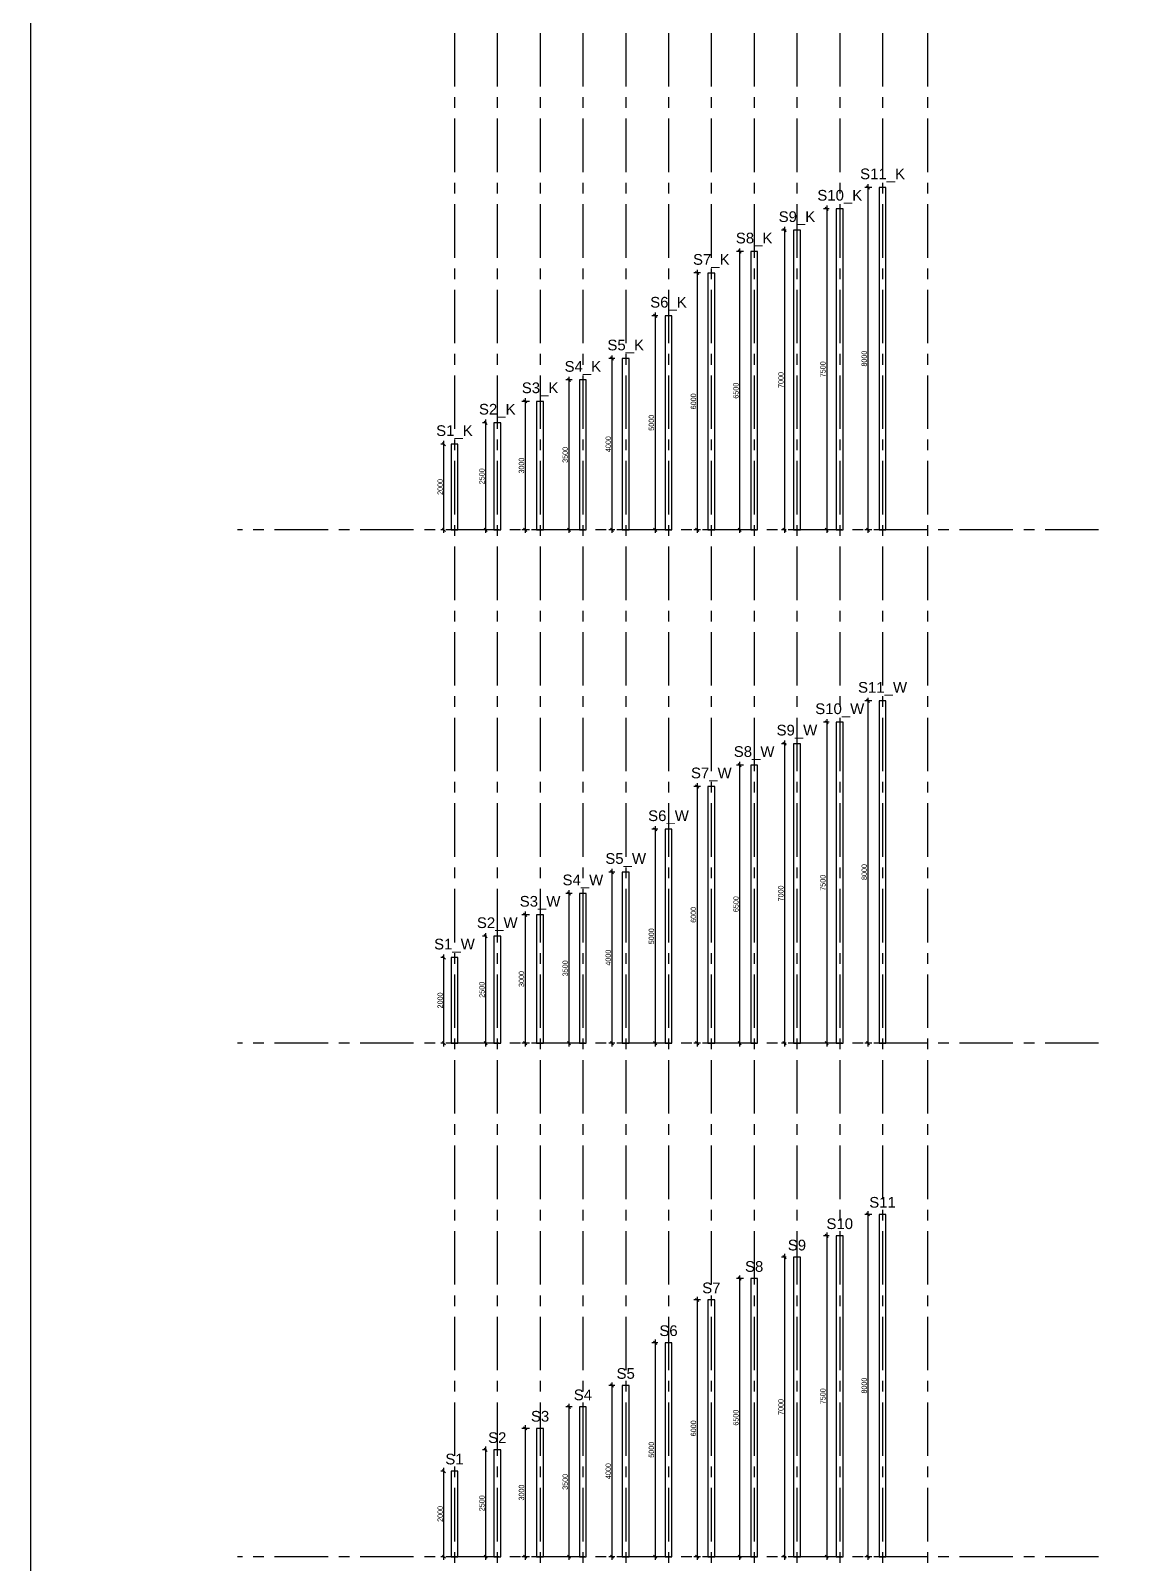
# Model space of a CAD drawing. Header units: millimetres. Extents: x 7 to 378, y -139 to -42.
# Drawn here: x 7.02 to 32.85, y -99.27 to -63.45 of the extents above; entities that cross this region are included whole.
import ezdxf

# ---------------------------------------------------------------- set-up
doc = ezdxf.new("R2010")
doc.units = ezdxf.units.MM
doc.linetypes.add('CENTER', pattern=[2, 1.25, -0.25, 0.25, -0.25])
doc.layers.add('m_slupy', color=7, linetype='Continuous')
doc.layers.add('m_wymiary', color=1, linetype='Continuous')
doc.styles.add('CDMSTYLE', font='CDMSIMPL', dxfattribs={"width": 0.8, "bigfont": 'CDMBIGPL'})
doc.styles.get("Standard").update_dxf_attribs({"font": 'arial.ttf'})
doc.dimstyles.new('CDM-ME50MM', dxfattribs={"dimscale": 0.05, "dimtxt": 2.5, "dimasz": 1.5, "dimexe": 1.5, "dimexo": 5, "dimgap": 0.5, "dimtad": 1, "dimdec": 0, "dimlfac": 1000, "dimrnd": 1, "dimzin": 9, "dimtxsty": 'CDMSTYLE', "dimblk": 'OBLIQUE', "dimcen": 2.5, "dimdle": 1.5, "dimclrd": 9, "dimclre": 9, "dimadec": 1, "dimazin": 2, "dimtfac": 1, "dimtdec": 1, "dimtix": 1, "dimtmove": 2, "dimatfit": 3, "dimldrblk": 'DOT', "dimfxl": 1, "dimtvp": 1, "dimtolj": 1, "dimtzin": 0, "dimlwd": 25, "dimlwe": 25, "dimarcsym": 0})

# ---------------------------------------------------------------- blocks, each defined once
blk = doc.blocks.new('S1')
at = {"layer": 'm_slupy'}
blk.add_lwpolyline([(-0.08, 0), (0.08, 0), (0.08, 2), (-0.08, 2)], close=True, dxfattribs=at)
at = {"layer": 'm_slupy', "insert": (0, 2.281), "char_height": 0.25, "width": 0.43691, "attachment_point": 5}
blk.add_mtext('S1', dxfattribs=at)
blk = doc.blocks.new('_OBLIQUE')
at = {"color": 0, "linetype": 'ByBlock'}
blk.add_line((-0.5, -0.5), (0.5, 0.5), dxfattribs=at)
blk = doc.blocks.new('*D232')
at = {"layer": 'Defpoints', "color": 0, "lineweight": 25}
for p in [(16.676, -97.117), (16.927, -97.117), (16.927, -99.117)]:
    blk.add_point(p, dxfattribs=at)
at = {"layer": 'm_wymiary', "color": 9, "linetype": 'Continuous', "lineweight": 25}
for p, q in [((16.676, -99.192), (16.676, -97.042)), ((16.677, -97.117), (16.601, -97.117)), ((16.677, -99.117), (16.601, -99.117))]:
    blk.add_line(p, q, dxfattribs=at)
at = {"layer": 'm_wymiary', "color": 9, "lineweight": 25, "xscale": 0.07500000000000001, "yscale": 0.07500000000000001, "zscale": 0.07500000000000001}
for p, rotation in [((16.676, -97.117), 90), ((16.676, -99.117), 270)]:
    blk.add_blockref('_OBLIQUE', p, dxfattribs=dict(at, rotation=rotation))
at = {"layer": 'm_wymiary', "color": 0, "lineweight": 25, "insert": (16.589, -98.117), "char_height": 0.125, "attachment_point": 5, "rotation": 90, "style": 'CDMSTYLE'}
blk.add_mtext('\\A1;2000', dxfattribs=at)
blk = doc.blocks.new('_DOT')
at = {"color": 0, "linetype": 'ByBlock'}
blk.add_line((-0.5, 0), (-1, 0), dxfattribs=at)
at = {"color": 0, "linetype": 'ByBlock', "const_width": 0.5}
blk.add_lwpolyline([(-0.25, 0, 1), (0.25, 0, 1)], format="xyb", close=True, dxfattribs=at)
blk = doc.blocks.new('S2')
at = {"layer": 'm_slupy'}
blk.add_lwpolyline([(-0.08, 0), (0.08, 0), (0.08, 2.5), (-0.08, 2.5)], close=True, dxfattribs=at)
at = {"layer": 'm_slupy', "insert": (0, 2.781), "char_height": 0.25, "width": 0.43691, "attachment_point": 5}
blk.add_mtext('S2', dxfattribs=at)
blk = doc.blocks.new('*D233')
at = {"layer": 'Defpoints', "color": 0, "lineweight": 25}
for p in [(17.921, -96.617), (17.65, -99.117), (17.921, -99.117)]:
    blk.add_point(p, dxfattribs=at)
at = {"layer": 'm_wymiary', "color": 9, "linetype": 'Continuous', "lineweight": 25}
for p, q in [((17.671, -96.617), (17.575, -96.617)), ((17.65, -96.542), (17.65, -99.192)), ((17.671, -99.117), (17.575, -99.117))]:
    blk.add_line(p, q, dxfattribs=at)
at = {"layer": 'm_wymiary', "color": 9, "lineweight": 25, "xscale": 0.07500000000000001, "yscale": 0.07500000000000001, "zscale": 0.07500000000000001}
for p, rotation in [((17.65, -96.617), 90), ((17.65, -99.117), 270)]:
    blk.add_blockref('_OBLIQUE', p, dxfattribs=dict(at, rotation=rotation))
at = {"layer": 'm_wymiary', "color": 0, "lineweight": 25, "insert": (17.563, -97.867), "char_height": 0.125, "attachment_point": 5, "rotation": 90, "style": 'CDMSTYLE'}
blk.add_mtext('\\A1;2500', dxfattribs=at)
blk = doc.blocks.new('S3')
at = {"layer": 'm_slupy'}
blk.add_lwpolyline([(-0.08, 0), (0.08, 0), (0.08, 3), (-0.08, 3)], close=True, dxfattribs=at)
at = {"layer": 'm_slupy', "insert": (0, 3.281), "char_height": 0.25, "width": 0.43691, "attachment_point": 5}
blk.add_mtext('S3', dxfattribs=at)
blk = doc.blocks.new('*D234')
at = {"layer": 'Defpoints', "color": 0, "lineweight": 25}
for p in [(18.921, -96.117), (18.574, -99.117), (18.921, -99.117)]:
    blk.add_point(p, dxfattribs=at)
at = {"layer": 'm_wymiary', "color": 9, "linetype": 'Continuous', "lineweight": 25}
for p, q in [((18.671, -96.117), (18.499, -96.117)), ((18.574, -96.042), (18.574, -99.192)), ((18.671, -99.117), (18.499, -99.117))]:
    blk.add_line(p, q, dxfattribs=at)
at = {"layer": 'm_wymiary', "color": 9, "lineweight": 25, "xscale": 0.07500000000000001, "yscale": 0.07500000000000001, "zscale": 0.07500000000000001}
for p, rotation in [((18.574, -96.117), 90), ((18.574, -99.117), 270)]:
    blk.add_blockref('_OBLIQUE', p, dxfattribs=dict(at, rotation=rotation))
at = {"layer": 'm_wymiary', "color": 0, "lineweight": 25, "insert": (18.487, -97.617), "char_height": 0.125, "attachment_point": 5, "rotation": 90, "style": 'CDMSTYLE'}
blk.add_mtext('\\A1;3000', dxfattribs=at)
blk = doc.blocks.new('S4')
at = {"layer": 'm_slupy'}
blk.add_lwpolyline([(-0.08, 0), (0.08, 0), (0.08, 3.5), (-0.08, 3.5)], close=True, dxfattribs=at)
at = {"layer": 'm_slupy', "insert": (0, 3.781), "char_height": 0.25, "width": 0.43691, "attachment_point": 5}
blk.add_mtext('S4', dxfattribs=at)
blk = doc.blocks.new('*D235')
at = {"layer": 'Defpoints', "color": 0, "lineweight": 25}
for p in [(19.921, -95.617), (19.597, -99.117), (19.921, -99.117)]:
    blk.add_point(p, dxfattribs=at)
at = {"layer": 'm_wymiary', "color": 9, "linetype": 'Continuous', "lineweight": 25}
for p, q in [((19.671, -95.617), (19.522, -95.617)), ((19.597, -95.542), (19.597, -99.192)), ((19.671, -99.117), (19.522, -99.117))]:
    blk.add_line(p, q, dxfattribs=at)
at = {"layer": 'm_wymiary', "color": 9, "lineweight": 25, "xscale": 0.07500000000000001, "yscale": 0.07500000000000001, "zscale": 0.07500000000000001}
for p, rotation in [((19.597, -95.617), 90), ((19.597, -99.117), 270)]:
    blk.add_blockref('_OBLIQUE', p, dxfattribs=dict(at, rotation=rotation))
at = {"layer": 'm_wymiary', "color": 0, "lineweight": 25, "insert": (19.509, -97.367), "char_height": 0.125, "attachment_point": 5, "rotation": 90, "style": 'CDMSTYLE'}
blk.add_mtext('\\A1;3500', dxfattribs=at)
blk = doc.blocks.new('S5')
at = {"layer": 'm_slupy'}
blk.add_lwpolyline([(-0.08, 0), (0.08, 0), (0.08, 4), (-0.08, 4)], close=True, dxfattribs=at)
at = {"layer": 'm_slupy', "insert": (0, 4.281), "char_height": 0.25, "width": 0.43691, "attachment_point": 5}
blk.add_mtext('S5', dxfattribs=at)
blk = doc.blocks.new('*D236')
at = {"layer": 'Defpoints', "color": 0, "lineweight": 25}
for p in [(20.921, -95.117), (20.601, -99.117), (20.921, -99.117)]:
    blk.add_point(p, dxfattribs=at)
at = {"layer": 'm_wymiary', "color": 9, "linetype": 'Continuous', "lineweight": 25}
for p, q in [((20.671, -95.117), (20.526, -95.117)), ((20.601, -95.042), (20.601, -99.192)), ((20.671, -99.117), (20.526, -99.117))]:
    blk.add_line(p, q, dxfattribs=at)
at = {"layer": 'm_wymiary', "color": 9, "lineweight": 25, "xscale": 0.07500000000000001, "yscale": 0.07500000000000001, "zscale": 0.07500000000000001}
for p, rotation in [((20.601, -95.117), 90), ((20.601, -99.117), 270)]:
    blk.add_blockref('_OBLIQUE', p, dxfattribs=dict(at, rotation=rotation))
at = {"layer": 'm_wymiary', "color": 0, "lineweight": 25, "insert": (20.514, -97.117), "char_height": 0.125, "attachment_point": 5, "rotation": 90, "style": 'CDMSTYLE'}
blk.add_mtext('\\A1;4000', dxfattribs=at)
blk = doc.blocks.new('*D237')
at = {"layer": 'Defpoints', "color": 0, "lineweight": 25}
for p in [(21.921, -94.117), (21.61, -99.117), (21.921, -99.117)]:
    blk.add_point(p, dxfattribs=at)
at = {"layer": 'm_wymiary', "color": 9, "linetype": 'Continuous', "lineweight": 25}
for p, q in [((21.671, -94.117), (21.535, -94.117)), ((21.61, -94.042), (21.61, -99.192)), ((21.671, -99.117), (21.535, -99.117))]:
    blk.add_line(p, q, dxfattribs=at)
at = {"layer": 'm_wymiary', "color": 9, "lineweight": 25, "xscale": 0.07500000000000001, "yscale": 0.07500000000000001, "zscale": 0.07500000000000001}
for p, rotation in [((21.61, -94.117), 90), ((21.61, -99.117), 270)]:
    blk.add_blockref('_OBLIQUE', p, dxfattribs=dict(at, rotation=rotation))
at = {"layer": 'm_wymiary', "color": 0, "lineweight": 25, "insert": (21.522, -96.617), "char_height": 0.125, "attachment_point": 5, "rotation": 90, "style": 'CDMSTYLE'}
blk.add_mtext('\\A1;5000', dxfattribs=at)
blk = doc.blocks.new('*D238')
at = {"layer": 'Defpoints', "color": 0, "lineweight": 25}
for p in [(22.921, -93.117), (22.591, -99.117), (22.921, -99.117)]:
    blk.add_point(p, dxfattribs=at)
at = {"layer": 'm_wymiary', "color": 9, "linetype": 'Continuous', "lineweight": 25}
for p, q in [((22.671, -93.117), (22.516, -93.117)), ((22.591, -93.042), (22.591, -99.192)), ((22.671, -99.117), (22.516, -99.117))]:
    blk.add_line(p, q, dxfattribs=at)
at = {"layer": 'm_wymiary', "color": 9, "lineweight": 25, "xscale": 0.07500000000000001, "yscale": 0.07500000000000001, "zscale": 0.07500000000000001}
for p, rotation in [((22.591, -93.117), 90), ((22.591, -99.117), 270)]:
    blk.add_blockref('_OBLIQUE', p, dxfattribs=dict(at, rotation=rotation))
at = {"layer": 'm_wymiary', "color": 0, "lineweight": 25, "insert": (22.504, -96.117), "char_height": 0.125, "attachment_point": 5, "rotation": 90, "style": 'CDMSTYLE'}
blk.add_mtext('\\A1;6000', dxfattribs=at)
blk = doc.blocks.new('*D239')
at = {"layer": 'Defpoints', "color": 0, "lineweight": 25}
for p in [(23.921, -92.617), (23.583, -99.117), (23.921, -99.117)]:
    blk.add_point(p, dxfattribs=at)
at = {"layer": 'm_wymiary', "color": 9, "linetype": 'Continuous', "lineweight": 25}
for p, q in [((23.671, -92.617), (23.508, -92.617)), ((23.583, -92.542), (23.583, -99.192)), ((23.671, -99.117), (23.508, -99.117))]:
    blk.add_line(p, q, dxfattribs=at)
at = {"layer": 'm_wymiary', "color": 9, "lineweight": 25, "xscale": 0.07500000000000001, "yscale": 0.07500000000000001, "zscale": 0.07500000000000001}
for p, rotation in [((23.583, -92.617), 90), ((23.583, -99.117), 270)]:
    blk.add_blockref('_OBLIQUE', p, dxfattribs=dict(at, rotation=rotation))
at = {"layer": 'm_wymiary', "color": 0, "lineweight": 25, "insert": (23.496, -95.867), "char_height": 0.125, "attachment_point": 5, "rotation": 90, "style": 'CDMSTYLE'}
blk.add_mtext('\\A1;6500', dxfattribs=at)
blk = doc.blocks.new('*D240')
at = {"layer": 'Defpoints', "color": 0, "lineweight": 25}
for p in [(24.921, -92.117), (24.633, -99.117), (24.921, -99.117)]:
    blk.add_point(p, dxfattribs=at)
at = {"layer": 'm_wymiary', "color": 9, "linetype": 'Continuous', "lineweight": 25}
for p, q in [((24.633, -92.042), (24.633, -99.192)), ((24.671, -92.117), (24.558, -92.117)), ((24.671, -99.117), (24.558, -99.117))]:
    blk.add_line(p, q, dxfattribs=at)
at = {"layer": 'm_wymiary', "color": 9, "lineweight": 25, "xscale": 0.07500000000000001, "yscale": 0.07500000000000001, "zscale": 0.07500000000000001}
for p, rotation in [((24.633, -92.117), 90), ((24.633, -99.117), 270)]:
    blk.add_blockref('_OBLIQUE', p, dxfattribs=dict(at, rotation=rotation))
at = {"layer": 'm_wymiary', "color": 0, "lineweight": 25, "insert": (24.546, -95.617), "char_height": 0.125, "attachment_point": 5, "rotation": 90, "style": 'CDMSTYLE'}
blk.add_mtext('\\A1;7000', dxfattribs=at)
blk = doc.blocks.new('*D241')
at = {"layer": 'Defpoints', "color": 0, "lineweight": 25}
for p in [(25.921, -91.617), (25.616, -99.117), (25.921, -99.117)]:
    blk.add_point(p, dxfattribs=at)
at = {"layer": 'm_wymiary', "color": 9, "linetype": 'Continuous', "lineweight": 25}
for p, q in [((25.671, -91.617), (25.541, -91.617)), ((25.616, -91.542), (25.616, -99.192)), ((25.671, -99.117), (25.541, -99.117))]:
    blk.add_line(p, q, dxfattribs=at)
at = {"layer": 'm_wymiary', "color": 9, "lineweight": 25, "xscale": 0.07500000000000001, "yscale": 0.07500000000000001, "zscale": 0.07500000000000001}
for p, rotation in [((25.616, -91.617), 90), ((25.616, -99.117), 270)]:
    blk.add_blockref('_OBLIQUE', p, dxfattribs=dict(at, rotation=rotation))
at = {"layer": 'm_wymiary', "color": 0, "lineweight": 25, "insert": (25.528, -95.367), "char_height": 0.125, "attachment_point": 5, "rotation": 90, "style": 'CDMSTYLE'}
blk.add_mtext('\\A1;7500', dxfattribs=at)
blk = doc.blocks.new('*D242')
at = {"layer": 'Defpoints', "color": 0, "lineweight": 25}
for p in [(26.921, -91.117), (26.581, -99.117), (26.921, -99.117)]:
    blk.add_point(p, dxfattribs=at)
at = {"layer": 'm_wymiary', "color": 9, "linetype": 'Continuous', "lineweight": 25}
for p, q in [((26.671, -91.117), (26.506, -91.117)), ((26.581, -91.042), (26.581, -99.192)), ((26.671, -99.117), (26.506, -99.117))]:
    blk.add_line(p, q, dxfattribs=at)
at = {"layer": 'm_wymiary', "color": 9, "lineweight": 25, "xscale": 0.07500000000000001, "yscale": 0.07500000000000001, "zscale": 0.07500000000000001}
for p, rotation in [((26.581, -91.117), 90), ((26.581, -99.117), 270)]:
    blk.add_blockref('_OBLIQUE', p, dxfattribs=dict(at, rotation=rotation))
at = {"layer": 'm_wymiary', "color": 0, "lineweight": 25, "insert": (26.494, -95.117), "char_height": 0.125, "attachment_point": 5, "rotation": 90, "style": 'CDMSTYLE'}
blk.add_mtext('\\A1;8000', dxfattribs=at)
blk = doc.blocks.new('S6')
at = {"layer": 'm_slupy'}
blk.add_lwpolyline([(-0.08, 0), (0.08, 0), (0.08, 5), (-0.08, 5)], close=True, dxfattribs=at)
at = {"layer": 'm_slupy', "insert": (0, 5.281), "char_height": 0.25, "width": 0.43691, "attachment_point": 5}
blk.add_mtext('S6', dxfattribs=at)
blk = doc.blocks.new('S7')
at = {"layer": 'm_slupy'}
blk.add_lwpolyline([(-0.08, 0), (0.08, 0), (0.08, 6), (-0.08, 6)], close=True, dxfattribs=at)
at = {"layer": 'm_slupy', "insert": (0, 6.281), "char_height": 0.25, "width": 0.43691, "attachment_point": 5}
blk.add_mtext('S7', dxfattribs=at)
blk = doc.blocks.new('S8')
at = {"layer": 'm_slupy'}
blk.add_lwpolyline([(-0.08, 0), (0.08, 0), (0.08, 6.5), (-0.08, 6.5)], close=True, dxfattribs=at)
at = {"layer": 'm_slupy', "insert": (0, 6.781), "char_height": 0.25, "width": 0.43691, "attachment_point": 5}
blk.add_mtext('S8', dxfattribs=at)
blk = doc.blocks.new('S9')
at = {"layer": 'm_slupy'}
blk.add_lwpolyline([(-0.08, 0), (0.08, 0), (0.08, 7), (-0.08, 7)], close=True, dxfattribs=at)
at = {"layer": 'm_slupy', "insert": (0, 7.281), "char_height": 0.25, "width": 0.43691, "attachment_point": 5}
blk.add_mtext('S9', dxfattribs=at)
blk = doc.blocks.new('S10')
at = {"layer": 'm_slupy'}
blk.add_lwpolyline([(-0.08, 0), (0.08, 0), (0.08, 7.5), (-0.08, 7.5)], close=True, dxfattribs=at)
at = {"layer": 'm_slupy', "insert": (0, 7.781), "char_height": 0.25, "width": 0.43691, "attachment_point": 5}
blk.add_mtext('S10', dxfattribs=at)
blk = doc.blocks.new('S11')
at = {"layer": 'm_slupy'}
blk.add_lwpolyline([(-0.08, 0), (0.08, 0), (0.08, 8), (-0.08, 8)], close=True, dxfattribs=at)
at = {"layer": 'm_slupy', "insert": (0, 8.281), "char_height": 0.25, "width": 0.43691, "attachment_point": 5}
blk.add_mtext('S11', dxfattribs=at)
blk = doc.blocks.new('S1_W')
at = {"layer": 'm_slupy'}
blk.add_lwpolyline([(-0.08, 0), (0.08, 0), (0.08, 2), (-0.08, 2)], close=True, dxfattribs=at)
at = {"layer": 'm_slupy', "insert": (0, 2.281), "char_height": 0.25, "width": 0.43691, "attachment_point": 5}
blk.add_mtext('S1_W', dxfattribs=at)
blk = doc.blocks.new('*D248')
at = {"layer": 'Defpoints', "color": 0, "lineweight": 25}
for p in [(16.676, -85.117), (16.927, -85.117), (16.927, -87.117)]:
    blk.add_point(p, dxfattribs=at)
at = {"layer": 'm_wymiary', "color": 9, "linetype": 'Continuous', "lineweight": 25}
for p, q in [((16.677, -85.117), (16.601, -85.117)), ((16.676, -87.192), (16.676, -85.042)), ((16.677, -87.117), (16.601, -87.117))]:
    blk.add_line(p, q, dxfattribs=at)
at = {"layer": 'm_wymiary', "color": 9, "lineweight": 25, "xscale": 0.07500000000000001, "yscale": 0.07500000000000001, "zscale": 0.07500000000000001}
for p, rotation in [((16.676, -85.117), 90), ((16.676, -87.117), 270)]:
    blk.add_blockref('_OBLIQUE', p, dxfattribs=dict(at, rotation=rotation))
at = {"layer": 'm_wymiary', "color": 0, "lineweight": 25, "insert": (16.589, -86.117), "char_height": 0.125, "attachment_point": 5, "rotation": 90, "style": 'CDMSTYLE'}
blk.add_mtext('\\A1;2000', dxfattribs=at)
blk = doc.blocks.new('S2_W')
at = {"layer": 'm_slupy'}
blk.add_lwpolyline([(-0.08, 0), (0.08, 0), (0.08, 2.5), (-0.08, 2.5)], close=True, dxfattribs=at)
at = {"layer": 'm_slupy', "insert": (0, 2.781), "char_height": 0.25, "width": 0.43691, "attachment_point": 5}
blk.add_mtext('S2_W', dxfattribs=at)
blk = doc.blocks.new('*D249')
at = {"layer": 'Defpoints', "color": 0, "lineweight": 25}
for p in [(17.921, -84.617), (17.65, -87.117), (17.921, -87.117)]:
    blk.add_point(p, dxfattribs=at)
at = {"layer": 'm_wymiary', "color": 9, "linetype": 'Continuous', "lineweight": 25}
for p, q in [((17.671, -84.617), (17.575, -84.617)), ((17.65, -84.542), (17.65, -87.192)), ((17.671, -87.117), (17.575, -87.117))]:
    blk.add_line(p, q, dxfattribs=at)
at = {"layer": 'm_wymiary', "color": 9, "lineweight": 25, "xscale": 0.07500000000000001, "yscale": 0.07500000000000001, "zscale": 0.07500000000000001}
for p, rotation in [((17.65, -84.617), 90), ((17.65, -87.117), 270)]:
    blk.add_blockref('_OBLIQUE', p, dxfattribs=dict(at, rotation=rotation))
at = {"layer": 'm_wymiary', "color": 0, "lineweight": 25, "insert": (17.563, -85.867), "char_height": 0.125, "attachment_point": 5, "rotation": 90, "style": 'CDMSTYLE'}
blk.add_mtext('\\A1;2500', dxfattribs=at)
blk = doc.blocks.new('S3_W')
at = {"layer": 'm_slupy'}
blk.add_lwpolyline([(-0.08, 0), (0.08, 0), (0.08, 3), (-0.08, 3)], close=True, dxfattribs=at)
at = {"layer": 'm_slupy', "insert": (0, 3.281), "char_height": 0.25, "width": 0.43691, "attachment_point": 5}
blk.add_mtext('S3_W', dxfattribs=at)
blk = doc.blocks.new('*D250')
at = {"layer": 'Defpoints', "color": 0, "lineweight": 25}
for p in [(18.921, -84.117), (18.574, -87.117), (18.921, -87.117)]:
    blk.add_point(p, dxfattribs=at)
at = {"layer": 'm_wymiary', "color": 9, "linetype": 'Continuous', "lineweight": 25}
for p, q in [((18.671, -84.117), (18.499, -84.117)), ((18.574, -84.042), (18.574, -87.192)), ((18.671, -87.117), (18.499, -87.117))]:
    blk.add_line(p, q, dxfattribs=at)
at = {"layer": 'm_wymiary', "color": 9, "lineweight": 25, "xscale": 0.07500000000000001, "yscale": 0.07500000000000001, "zscale": 0.07500000000000001}
for p, rotation in [((18.574, -84.117), 90), ((18.574, -87.117), 270)]:
    blk.add_blockref('_OBLIQUE', p, dxfattribs=dict(at, rotation=rotation))
at = {"layer": 'm_wymiary', "color": 0, "lineweight": 25, "insert": (18.487, -85.617), "char_height": 0.125, "attachment_point": 5, "rotation": 90, "style": 'CDMSTYLE'}
blk.add_mtext('\\A1;3000', dxfattribs=at)
blk = doc.blocks.new('S4_W')
at = {"layer": 'm_slupy'}
blk.add_lwpolyline([(-0.08, 0), (0.08, 0), (0.08, 3.5), (-0.08, 3.5)], close=True, dxfattribs=at)
at = {"layer": 'm_slupy', "insert": (0, 3.781), "char_height": 0.25, "width": 0.43691, "attachment_point": 5}
blk.add_mtext('S4_W', dxfattribs=at)
blk = doc.blocks.new('*D251')
at = {"layer": 'Defpoints', "color": 0, "lineweight": 25}
for p in [(19.921, -83.617), (19.597, -87.117), (19.921, -87.117)]:
    blk.add_point(p, dxfattribs=at)
at = {"layer": 'm_wymiary', "color": 9, "linetype": 'Continuous', "lineweight": 25}
for p, q in [((19.671, -83.617), (19.522, -83.617)), ((19.597, -83.542), (19.597, -87.192)), ((19.671, -87.117), (19.522, -87.117))]:
    blk.add_line(p, q, dxfattribs=at)
at = {"layer": 'm_wymiary', "color": 9, "lineweight": 25, "xscale": 0.07500000000000001, "yscale": 0.07500000000000001, "zscale": 0.07500000000000001}
for p, rotation in [((19.597, -83.617), 90), ((19.597, -87.117), 270)]:
    blk.add_blockref('_OBLIQUE', p, dxfattribs=dict(at, rotation=rotation))
at = {"layer": 'm_wymiary', "color": 0, "lineweight": 25, "insert": (19.509, -85.367), "char_height": 0.125, "attachment_point": 5, "rotation": 90, "style": 'CDMSTYLE'}
blk.add_mtext('\\A1;3500', dxfattribs=at)
blk = doc.blocks.new('S5_W')
at = {"layer": 'm_slupy'}
blk.add_lwpolyline([(-0.08, 0), (0.08, 0), (0.08, 4), (-0.08, 4)], close=True, dxfattribs=at)
at = {"layer": 'm_slupy', "insert": (0, 4.281), "char_height": 0.25, "width": 0.43691, "attachment_point": 5}
blk.add_mtext('S5_W', dxfattribs=at)
blk = doc.blocks.new('*D252')
at = {"layer": 'Defpoints', "color": 0, "lineweight": 25}
for p in [(20.921, -83.117), (20.601, -87.117), (20.921, -87.117)]:
    blk.add_point(p, dxfattribs=at)
at = {"layer": 'm_wymiary', "color": 9, "linetype": 'Continuous', "lineweight": 25}
for p, q in [((20.601, -83.042), (20.601, -87.192)), ((20.671, -83.117), (20.526, -83.117)), ((20.671, -87.117), (20.526, -87.117))]:
    blk.add_line(p, q, dxfattribs=at)
at = {"layer": 'm_wymiary', "color": 9, "lineweight": 25, "xscale": 0.07500000000000001, "yscale": 0.07500000000000001, "zscale": 0.07500000000000001}
for p, rotation in [((20.601, -83.117), 90), ((20.601, -87.117), 270)]:
    blk.add_blockref('_OBLIQUE', p, dxfattribs=dict(at, rotation=rotation))
at = {"layer": 'm_wymiary', "color": 0, "lineweight": 25, "insert": (20.514, -85.117), "char_height": 0.125, "attachment_point": 5, "rotation": 90, "style": 'CDMSTYLE'}
blk.add_mtext('\\A1;4000', dxfattribs=at)
blk = doc.blocks.new('*D253')
at = {"layer": 'Defpoints', "color": 0, "lineweight": 25}
for p in [(21.921, -82.117), (21.61, -87.117), (21.921, -87.117)]:
    blk.add_point(p, dxfattribs=at)
at = {"layer": 'm_wymiary', "color": 9, "linetype": 'Continuous', "lineweight": 25}
for p, q in [((21.671, -82.117), (21.535, -82.117)), ((21.61, -82.042), (21.61, -87.192)), ((21.671, -87.117), (21.535, -87.117))]:
    blk.add_line(p, q, dxfattribs=at)
at = {"layer": 'm_wymiary', "color": 9, "lineweight": 25, "xscale": 0.07500000000000001, "yscale": 0.07500000000000001, "zscale": 0.07500000000000001}
for p, rotation in [((21.61, -82.117), 90), ((21.61, -87.117), 270)]:
    blk.add_blockref('_OBLIQUE', p, dxfattribs=dict(at, rotation=rotation))
at = {"layer": 'm_wymiary', "color": 0, "lineweight": 25, "insert": (21.522, -84.617), "char_height": 0.125, "attachment_point": 5, "rotation": 90, "style": 'CDMSTYLE'}
blk.add_mtext('\\A1;5000', dxfattribs=at)
blk = doc.blocks.new('*D254')
at = {"layer": 'Defpoints', "color": 0, "lineweight": 25}
for p in [(22.921, -81.117), (22.591, -87.117), (22.921, -87.117)]:
    blk.add_point(p, dxfattribs=at)
at = {"layer": 'm_wymiary', "color": 9, "linetype": 'Continuous', "lineweight": 25}
for p, q in [((22.671, -81.117), (22.516, -81.117)), ((22.591, -81.042), (22.591, -87.192)), ((22.671, -87.117), (22.516, -87.117))]:
    blk.add_line(p, q, dxfattribs=at)
at = {"layer": 'm_wymiary', "color": 9, "lineweight": 25, "xscale": 0.07500000000000001, "yscale": 0.07500000000000001, "zscale": 0.07500000000000001}
for p, rotation in [((22.591, -81.117), 90), ((22.591, -87.117), 270)]:
    blk.add_blockref('_OBLIQUE', p, dxfattribs=dict(at, rotation=rotation))
at = {"layer": 'm_wymiary', "color": 0, "lineweight": 25, "insert": (22.504, -84.117), "char_height": 0.125, "attachment_point": 5, "rotation": 90, "style": 'CDMSTYLE'}
blk.add_mtext('\\A1;6000', dxfattribs=at)
blk = doc.blocks.new('*D255')
at = {"layer": 'Defpoints', "color": 0, "lineweight": 25}
for p in [(23.921, -80.617), (23.583, -87.117), (23.921, -87.117)]:
    blk.add_point(p, dxfattribs=at)
at = {"layer": 'm_wymiary', "color": 9, "linetype": 'Continuous', "lineweight": 25}
for p, q in [((23.583, -80.542), (23.583, -87.192)), ((23.671, -80.617), (23.508, -80.617)), ((23.671, -87.117), (23.508, -87.117))]:
    blk.add_line(p, q, dxfattribs=at)
at = {"layer": 'm_wymiary', "color": 9, "lineweight": 25, "xscale": 0.07500000000000001, "yscale": 0.07500000000000001, "zscale": 0.07500000000000001}
for p, rotation in [((23.583, -80.617), 90), ((23.583, -87.117), 270)]:
    blk.add_blockref('_OBLIQUE', p, dxfattribs=dict(at, rotation=rotation))
at = {"layer": 'm_wymiary', "color": 0, "lineweight": 25, "insert": (23.496, -83.867), "char_height": 0.125, "attachment_point": 5, "rotation": 90, "style": 'CDMSTYLE'}
blk.add_mtext('\\A1;6500', dxfattribs=at)
blk = doc.blocks.new('*D256')
at = {"layer": 'Defpoints', "color": 0, "lineweight": 25}
for p in [(24.921, -80.117), (24.633, -87.117), (24.921, -87.117)]:
    blk.add_point(p, dxfattribs=at)
at = {"layer": 'm_wymiary', "color": 9, "linetype": 'Continuous', "lineweight": 25}
for p, q in [((24.671, -80.117), (24.558, -80.117)), ((24.633, -80.042), (24.633, -87.192)), ((24.671, -87.117), (24.558, -87.117))]:
    blk.add_line(p, q, dxfattribs=at)
at = {"layer": 'm_wymiary', "color": 9, "lineweight": 25, "xscale": 0.07500000000000001, "yscale": 0.07500000000000001, "zscale": 0.07500000000000001}
for p, rotation in [((24.633, -80.117), 90), ((24.633, -87.117), 270)]:
    blk.add_blockref('_OBLIQUE', p, dxfattribs=dict(at, rotation=rotation))
at = {"layer": 'm_wymiary', "color": 0, "lineweight": 25, "insert": (24.546, -83.617), "char_height": 0.125, "attachment_point": 5, "rotation": 90, "style": 'CDMSTYLE'}
blk.add_mtext('\\A1;7000', dxfattribs=at)
blk = doc.blocks.new('*D257')
at = {"layer": 'Defpoints', "color": 0, "lineweight": 25}
for p in [(25.921, -79.617), (25.616, -87.117), (25.921, -87.117)]:
    blk.add_point(p, dxfattribs=at)
at = {"layer": 'm_wymiary', "color": 9, "linetype": 'Continuous', "lineweight": 25}
for p, q in [((25.671, -79.617), (25.541, -79.617)), ((25.616, -79.542), (25.616, -87.192)), ((25.671, -87.117), (25.541, -87.117))]:
    blk.add_line(p, q, dxfattribs=at)
at = {"layer": 'm_wymiary', "color": 9, "lineweight": 25, "xscale": 0.07500000000000001, "yscale": 0.07500000000000001, "zscale": 0.07500000000000001}
for p, rotation in [((25.616, -79.617), 90), ((25.616, -87.117), 270)]:
    blk.add_blockref('_OBLIQUE', p, dxfattribs=dict(at, rotation=rotation))
at = {"layer": 'm_wymiary', "color": 0, "lineweight": 25, "insert": (25.528, -83.367), "char_height": 0.125, "attachment_point": 5, "rotation": 90, "style": 'CDMSTYLE'}
blk.add_mtext('\\A1;7500', dxfattribs=at)
blk = doc.blocks.new('*D258')
at = {"layer": 'Defpoints', "color": 0, "lineweight": 25}
for p in [(26.921, -79.117), (26.581, -87.117), (26.921, -87.117)]:
    blk.add_point(p, dxfattribs=at)
at = {"layer": 'm_wymiary', "color": 9, "linetype": 'Continuous', "lineweight": 25}
for p, q in [((26.671, -79.117), (26.506, -79.117)), ((26.581, -79.042), (26.581, -87.192)), ((26.671, -87.117), (26.506, -87.117))]:
    blk.add_line(p, q, dxfattribs=at)
at = {"layer": 'm_wymiary', "color": 9, "lineweight": 25, "xscale": 0.07500000000000001, "yscale": 0.07500000000000001, "zscale": 0.07500000000000001}
for p, rotation in [((26.581, -79.117), 90), ((26.581, -87.117), 270)]:
    blk.add_blockref('_OBLIQUE', p, dxfattribs=dict(at, rotation=rotation))
at = {"layer": 'm_wymiary', "color": 0, "lineweight": 25, "insert": (26.494, -83.117), "char_height": 0.125, "attachment_point": 5, "rotation": 90, "style": 'CDMSTYLE'}
blk.add_mtext('\\A1;8000', dxfattribs=at)
blk = doc.blocks.new('S6_W')
at = {"layer": 'm_slupy'}
blk.add_lwpolyline([(-0.08, 0), (0.08, 0), (0.08, 5), (-0.08, 5)], close=True, dxfattribs=at)
at = {"layer": 'm_slupy', "insert": (0, 5.281), "char_height": 0.25, "width": 0.43691, "attachment_point": 5}
blk.add_mtext('S6_W', dxfattribs=at)
blk = doc.blocks.new('S7_W')
at = {"layer": 'm_slupy'}
blk.add_lwpolyline([(-0.08, 0), (0.08, 0), (0.08, 6), (-0.08, 6)], close=True, dxfattribs=at)
at = {"layer": 'm_slupy', "insert": (0, 6.281), "char_height": 0.25, "width": 0.43691, "attachment_point": 5}
blk.add_mtext('S7_W', dxfattribs=at)
blk = doc.blocks.new('S8_W')
at = {"layer": 'm_slupy'}
blk.add_lwpolyline([(-0.08, 0), (0.08, 0), (0.08, 6.5), (-0.08, 6.5)], close=True, dxfattribs=at)
at = {"layer": 'm_slupy', "insert": (0, 6.781), "char_height": 0.25, "width": 0.43691, "attachment_point": 5}
blk.add_mtext('S8_W', dxfattribs=at)
blk = doc.blocks.new('S9_W')
at = {"layer": 'm_slupy'}
blk.add_lwpolyline([(-0.08, 0), (0.08, 0), (0.08, 7), (-0.08, 7)], close=True, dxfattribs=at)
at = {"layer": 'm_slupy', "insert": (0, 7.281), "char_height": 0.25, "width": 0.43691, "attachment_point": 5}
blk.add_mtext('S9_W', dxfattribs=at)
blk = doc.blocks.new('S10_W')
at = {"layer": 'm_slupy'}
blk.add_lwpolyline([(-0.08, 0), (0.08, 0), (0.08, 7.5), (-0.08, 7.5)], close=True, dxfattribs=at)
at = {"layer": 'm_slupy', "insert": (0, 7.781), "char_height": 0.25, "width": 0.43691, "attachment_point": 5}
blk.add_mtext('S10_W', dxfattribs=at)
blk = doc.blocks.new('S11_W')
at = {"layer": 'm_slupy'}
blk.add_lwpolyline([(-0.08, 0), (0.08, 0), (0.08, 8), (-0.08, 8)], close=True, dxfattribs=at)
at = {"layer": 'm_slupy', "insert": (0, 8.281), "char_height": 0.25, "width": 0.43691, "attachment_point": 5}
blk.add_mtext('S11_W', dxfattribs=at)
blk = doc.blocks.new('S1_K')
at = {"layer": 'm_slupy'}
blk.add_lwpolyline([(-0.08, 0), (0.08, 0), (0.08, 2), (-0.08, 2)], close=True, dxfattribs=at)
at = {"layer": 'm_slupy', "insert": (0, 2.281), "char_height": 0.25, "width": 0.43691, "attachment_point": 5}
blk.add_mtext('S1_K', dxfattribs=at)
blk = doc.blocks.new('*D259')
at = {"layer": 'Defpoints', "color": 0, "lineweight": 25}
for p in [(16.676, -73.117), (16.927, -73.117), (16.927, -75.117)]:
    blk.add_point(p, dxfattribs=at)
at = {"layer": 'm_wymiary', "color": 9, "linetype": 'Continuous', "lineweight": 25}
for p, q in [((16.676, -75.192), (16.676, -73.042)), ((16.677, -73.117), (16.601, -73.117)), ((16.677, -75.117), (16.601, -75.117))]:
    blk.add_line(p, q, dxfattribs=at)
at = {"layer": 'm_wymiary', "color": 9, "lineweight": 25, "xscale": 0.07500000000000001, "yscale": 0.07500000000000001, "zscale": 0.07500000000000001}
for p, rotation in [((16.676, -73.117), 90), ((16.676, -75.117), 270)]:
    blk.add_blockref('_OBLIQUE', p, dxfattribs=dict(at, rotation=rotation))
at = {"layer": 'm_wymiary', "color": 0, "lineweight": 25, "insert": (16.589, -74.117), "char_height": 0.125, "attachment_point": 5, "rotation": 90, "style": 'CDMSTYLE'}
blk.add_mtext('\\A1;2000', dxfattribs=at)
blk = doc.blocks.new('S2_K')
at = {"layer": 'm_slupy'}
blk.add_lwpolyline([(-0.08, 0), (0.08, 0), (0.08, 2.5), (-0.08, 2.5)], close=True, dxfattribs=at)
at = {"layer": 'm_slupy', "insert": (0, 2.781), "char_height": 0.25, "width": 0.43691, "attachment_point": 5}
blk.add_mtext('S2_K', dxfattribs=at)
blk = doc.blocks.new('*D260')
at = {"layer": 'Defpoints', "color": 0, "lineweight": 25}
for p in [(17.921, -72.617), (17.65, -75.117), (17.921, -75.117)]:
    blk.add_point(p, dxfattribs=at)
at = {"layer": 'm_wymiary', "color": 9, "linetype": 'Continuous', "lineweight": 25}
for p, q in [((17.671, -72.617), (17.575, -72.617)), ((17.65, -72.542), (17.65, -75.192)), ((17.671, -75.117), (17.575, -75.117))]:
    blk.add_line(p, q, dxfattribs=at)
at = {"layer": 'm_wymiary', "color": 9, "lineweight": 25, "xscale": 0.07500000000000001, "yscale": 0.07500000000000001, "zscale": 0.07500000000000001}
for p, rotation in [((17.65, -72.617), 90), ((17.65, -75.117), 270)]:
    blk.add_blockref('_OBLIQUE', p, dxfattribs=dict(at, rotation=rotation))
at = {"layer": 'm_wymiary', "color": 0, "lineweight": 25, "insert": (17.563, -73.867), "char_height": 0.125, "attachment_point": 5, "rotation": 90, "style": 'CDMSTYLE'}
blk.add_mtext('\\A1;2500', dxfattribs=at)
blk = doc.blocks.new('S3_K')
at = {"layer": 'm_slupy'}
blk.add_lwpolyline([(-0.08, 0), (0.08, 0), (0.08, 3), (-0.08, 3)], close=True, dxfattribs=at)
at = {"layer": 'm_slupy', "insert": (0, 3.281), "char_height": 0.25, "width": 0.43691, "attachment_point": 5}
blk.add_mtext('S3_K', dxfattribs=at)
blk = doc.blocks.new('*D261')
at = {"layer": 'Defpoints', "color": 0, "lineweight": 25}
for p in [(18.921, -72.117), (18.574, -75.117), (18.921, -75.117)]:
    blk.add_point(p, dxfattribs=at)
at = {"layer": 'm_wymiary', "color": 9, "linetype": 'Continuous', "lineweight": 25}
for p, q in [((18.671, -72.117), (18.499, -72.117)), ((18.574, -72.042), (18.574, -75.192)), ((18.671, -75.117), (18.499, -75.117))]:
    blk.add_line(p, q, dxfattribs=at)
at = {"layer": 'm_wymiary', "color": 9, "lineweight": 25, "xscale": 0.07500000000000001, "yscale": 0.07500000000000001, "zscale": 0.07500000000000001}
for p, rotation in [((18.574, -72.117), 90), ((18.574, -75.117), 270)]:
    blk.add_blockref('_OBLIQUE', p, dxfattribs=dict(at, rotation=rotation))
at = {"layer": 'm_wymiary', "color": 0, "lineweight": 25, "insert": (18.487, -73.617), "char_height": 0.125, "attachment_point": 5, "rotation": 90, "style": 'CDMSTYLE'}
blk.add_mtext('\\A1;3000', dxfattribs=at)
blk = doc.blocks.new('S4_K')
at = {"layer": 'm_slupy'}
blk.add_lwpolyline([(-0.08, 0), (0.08, 0), (0.08, 3.5), (-0.08, 3.5)], close=True, dxfattribs=at)
at = {"layer": 'm_slupy', "insert": (0, 3.781), "char_height": 0.25, "width": 0.43691, "attachment_point": 5}
blk.add_mtext('S4_K', dxfattribs=at)
blk = doc.blocks.new('*D262')
at = {"layer": 'Defpoints', "color": 0, "lineweight": 25}
for p in [(19.921, -71.617), (19.597, -75.117), (19.921, -75.117)]:
    blk.add_point(p, dxfattribs=at)
at = {"layer": 'm_wymiary', "color": 9, "linetype": 'Continuous', "lineweight": 25}
for p, q in [((19.671, -71.617), (19.522, -71.617)), ((19.597, -71.542), (19.597, -75.192)), ((19.671, -75.117), (19.522, -75.117))]:
    blk.add_line(p, q, dxfattribs=at)
at = {"layer": 'm_wymiary', "color": 9, "lineweight": 25, "xscale": 0.07500000000000001, "yscale": 0.07500000000000001, "zscale": 0.07500000000000001}
for p, rotation in [((19.597, -71.617), 90), ((19.597, -75.117), 270)]:
    blk.add_blockref('_OBLIQUE', p, dxfattribs=dict(at, rotation=rotation))
at = {"layer": 'm_wymiary', "color": 0, "lineweight": 25, "insert": (19.509, -73.367), "char_height": 0.125, "attachment_point": 5, "rotation": 90, "style": 'CDMSTYLE'}
blk.add_mtext('\\A1;3500', dxfattribs=at)
blk = doc.blocks.new('S5_K')
at = {"layer": 'm_slupy'}
blk.add_lwpolyline([(-0.08, 0), (0.08, 0), (0.08, 4), (-0.08, 4)], close=True, dxfattribs=at)
at = {"layer": 'm_slupy', "insert": (0, 4.281), "char_height": 0.25, "width": 0.43691, "attachment_point": 5}
blk.add_mtext('S5_K', dxfattribs=at)
blk = doc.blocks.new('*D263')
at = {"layer": 'Defpoints', "color": 0, "lineweight": 25}
for p in [(20.921, -71.117), (20.601, -75.117), (20.921, -75.117)]:
    blk.add_point(p, dxfattribs=at)
at = {"layer": 'm_wymiary', "color": 9, "linetype": 'Continuous', "lineweight": 25}
for p, q in [((20.671, -71.117), (20.526, -71.117)), ((20.601, -71.042), (20.601, -75.192)), ((20.671, -75.117), (20.526, -75.117))]:
    blk.add_line(p, q, dxfattribs=at)
at = {"layer": 'm_wymiary', "color": 9, "lineweight": 25, "xscale": 0.07500000000000001, "yscale": 0.07500000000000001, "zscale": 0.07500000000000001}
for p, rotation in [((20.601, -71.117), 90), ((20.601, -75.117), 270)]:
    blk.add_blockref('_OBLIQUE', p, dxfattribs=dict(at, rotation=rotation))
at = {"layer": 'm_wymiary', "color": 0, "lineweight": 25, "insert": (20.514, -73.117), "char_height": 0.125, "attachment_point": 5, "rotation": 90, "style": 'CDMSTYLE'}
blk.add_mtext('\\A1;4000', dxfattribs=at)
blk = doc.blocks.new('*D264')
at = {"layer": 'Defpoints', "color": 0, "lineweight": 25}
for p in [(21.921, -70.117), (21.61, -75.117), (21.921, -75.117)]:
    blk.add_point(p, dxfattribs=at)
at = {"layer": 'm_wymiary', "color": 9, "linetype": 'Continuous', "lineweight": 25}
for p, q in [((21.671, -70.117), (21.535, -70.117)), ((21.61, -70.042), (21.61, -75.192)), ((21.671, -75.117), (21.535, -75.117))]:
    blk.add_line(p, q, dxfattribs=at)
at = {"layer": 'm_wymiary', "color": 9, "lineweight": 25, "xscale": 0.07500000000000001, "yscale": 0.07500000000000001, "zscale": 0.07500000000000001}
for p, rotation in [((21.61, -70.117), 90), ((21.61, -75.117), 270)]:
    blk.add_blockref('_OBLIQUE', p, dxfattribs=dict(at, rotation=rotation))
at = {"layer": 'm_wymiary', "color": 0, "lineweight": 25, "insert": (21.522, -72.617), "char_height": 0.125, "attachment_point": 5, "rotation": 90, "style": 'CDMSTYLE'}
blk.add_mtext('\\A1;5000', dxfattribs=at)
blk = doc.blocks.new('*D265')
at = {"layer": 'Defpoints', "color": 0, "lineweight": 25}
for p in [(22.921, -69.117), (22.591, -75.117), (22.921, -75.117)]:
    blk.add_point(p, dxfattribs=at)
at = {"layer": 'm_wymiary', "color": 9, "linetype": 'Continuous', "lineweight": 25}
for p, q in [((22.671, -69.117), (22.516, -69.117)), ((22.591, -69.042), (22.591, -75.192)), ((22.671, -75.117), (22.516, -75.117))]:
    blk.add_line(p, q, dxfattribs=at)
at = {"layer": 'm_wymiary', "color": 9, "lineweight": 25, "xscale": 0.07500000000000001, "yscale": 0.07500000000000001, "zscale": 0.07500000000000001}
for p, rotation in [((22.591, -69.117), 90), ((22.591, -75.117), 270)]:
    blk.add_blockref('_OBLIQUE', p, dxfattribs=dict(at, rotation=rotation))
at = {"layer": 'm_wymiary', "color": 0, "lineweight": 25, "insert": (22.504, -72.117), "char_height": 0.125, "attachment_point": 5, "rotation": 90, "style": 'CDMSTYLE'}
blk.add_mtext('\\A1;6000', dxfattribs=at)
blk = doc.blocks.new('*D266')
at = {"layer": 'Defpoints', "color": 0, "lineweight": 25}
for p in [(23.921, -68.617), (23.583, -75.117), (23.921, -75.117)]:
    blk.add_point(p, dxfattribs=at)
at = {"layer": 'm_wymiary', "color": 9, "linetype": 'Continuous', "lineweight": 25}
for p, q in [((23.671, -68.617), (23.508, -68.617)), ((23.583, -68.542), (23.583, -75.192)), ((23.671, -75.117), (23.508, -75.117))]:
    blk.add_line(p, q, dxfattribs=at)
at = {"layer": 'm_wymiary', "color": 9, "lineweight": 25, "xscale": 0.07500000000000001, "yscale": 0.07500000000000001, "zscale": 0.07500000000000001}
for p, rotation in [((23.583, -68.617), 90), ((23.583, -75.117), 270)]:
    blk.add_blockref('_OBLIQUE', p, dxfattribs=dict(at, rotation=rotation))
at = {"layer": 'm_wymiary', "color": 0, "lineweight": 25, "insert": (23.496, -71.867), "char_height": 0.125, "attachment_point": 5, "rotation": 90, "style": 'CDMSTYLE'}
blk.add_mtext('\\A1;6500', dxfattribs=at)
blk = doc.blocks.new('*D267')
at = {"layer": 'Defpoints', "color": 0, "lineweight": 25}
for p in [(24.921, -68.117), (24.633, -75.117), (24.921, -75.117)]:
    blk.add_point(p, dxfattribs=at)
at = {"layer": 'm_wymiary', "color": 9, "linetype": 'Continuous', "lineweight": 25}
for p, q in [((24.633, -68.042), (24.633, -75.192)), ((24.671, -68.117), (24.558, -68.117)), ((24.671, -75.117), (24.558, -75.117))]:
    blk.add_line(p, q, dxfattribs=at)
at = {"layer": 'm_wymiary', "color": 9, "lineweight": 25, "xscale": 0.07500000000000001, "yscale": 0.07500000000000001, "zscale": 0.07500000000000001}
for p, rotation in [((24.633, -68.117), 90), ((24.633, -75.117), 270)]:
    blk.add_blockref('_OBLIQUE', p, dxfattribs=dict(at, rotation=rotation))
at = {"layer": 'm_wymiary', "color": 0, "lineweight": 25, "insert": (24.546, -71.617), "char_height": 0.125, "attachment_point": 5, "rotation": 90, "style": 'CDMSTYLE'}
blk.add_mtext('\\A1;7000', dxfattribs=at)
blk = doc.blocks.new('*D268')
at = {"layer": 'Defpoints', "color": 0, "lineweight": 25}
for p in [(25.921, -67.617), (25.616, -75.117), (25.921, -75.117)]:
    blk.add_point(p, dxfattribs=at)
at = {"layer": 'm_wymiary', "color": 9, "linetype": 'Continuous', "lineweight": 25}
for p, q in [((25.671, -67.617), (25.541, -67.617)), ((25.616, -67.542), (25.616, -75.192)), ((25.671, -75.117), (25.541, -75.117))]:
    blk.add_line(p, q, dxfattribs=at)
at = {"layer": 'm_wymiary', "color": 9, "lineweight": 25, "xscale": 0.07500000000000001, "yscale": 0.07500000000000001, "zscale": 0.07500000000000001}
for p, rotation in [((25.616, -67.617), 90), ((25.616, -75.117), 270)]:
    blk.add_blockref('_OBLIQUE', p, dxfattribs=dict(at, rotation=rotation))
at = {"layer": 'm_wymiary', "color": 0, "lineweight": 25, "insert": (25.528, -71.367), "char_height": 0.125, "attachment_point": 5, "rotation": 90, "style": 'CDMSTYLE'}
blk.add_mtext('\\A1;7500', dxfattribs=at)
blk = doc.blocks.new('*D269')
at = {"layer": 'Defpoints', "color": 0, "lineweight": 25}
for p in [(26.921, -67.117), (26.581, -75.117), (26.921, -75.117)]:
    blk.add_point(p, dxfattribs=at)
at = {"layer": 'm_wymiary', "color": 9, "linetype": 'Continuous', "lineweight": 25}
for p, q in [((26.671, -67.117), (26.506, -67.117)), ((26.581, -67.042), (26.581, -75.192)), ((26.671, -75.117), (26.506, -75.117))]:
    blk.add_line(p, q, dxfattribs=at)
at = {"layer": 'm_wymiary', "color": 9, "lineweight": 25, "xscale": 0.07500000000000001, "yscale": 0.07500000000000001, "zscale": 0.07500000000000001}
for p, rotation in [((26.581, -67.117), 90), ((26.581, -75.117), 270)]:
    blk.add_blockref('_OBLIQUE', p, dxfattribs=dict(at, rotation=rotation))
at = {"layer": 'm_wymiary', "color": 0, "lineweight": 25, "insert": (26.494, -71.117), "char_height": 0.125, "attachment_point": 5, "rotation": 90, "style": 'CDMSTYLE'}
blk.add_mtext('\\A1;8000', dxfattribs=at)
blk = doc.blocks.new('S6_K')
at = {"layer": 'm_slupy'}
blk.add_lwpolyline([(-0.08, 0), (0.08, 0), (0.08, 5), (-0.08, 5)], close=True, dxfattribs=at)
at = {"layer": 'm_slupy', "insert": (0, 5.281), "char_height": 0.25, "width": 0.43691, "attachment_point": 5}
blk.add_mtext('S6_K', dxfattribs=at)
blk = doc.blocks.new('S7_K')
at = {"layer": 'm_slupy'}
blk.add_lwpolyline([(-0.08, 0), (0.08, 0), (0.08, 6), (-0.08, 6)], close=True, dxfattribs=at)
at = {"layer": 'm_slupy', "insert": (0, 6.281), "char_height": 0.25, "width": 0.43691, "attachment_point": 5}
blk.add_mtext('S7_K', dxfattribs=at)
blk = doc.blocks.new('S8_K')
at = {"layer": 'm_slupy'}
blk.add_lwpolyline([(-0.08, 0), (0.08, 0), (0.08, 6.5), (-0.08, 6.5)], close=True, dxfattribs=at)
at = {"layer": 'm_slupy', "insert": (0, 6.781), "char_height": 0.25, "width": 0.43691, "attachment_point": 5}
blk.add_mtext('S8_K', dxfattribs=at)
blk = doc.blocks.new('S9_K')
at = {"layer": 'm_slupy'}
blk.add_lwpolyline([(-0.08, 0), (0.08, 0), (0.08, 7), (-0.08, 7)], close=True, dxfattribs=at)
at = {"layer": 'm_slupy', "insert": (0, 7.281), "char_height": 0.25, "width": 0.43691, "attachment_point": 5}
blk.add_mtext('S9_K', dxfattribs=at)
blk = doc.blocks.new('S10_K')
at = {"layer": 'm_slupy'}
blk.add_lwpolyline([(-0.08, 0), (0.08, 0), (0.08, 7.5), (-0.08, 7.5)], close=True, dxfattribs=at)
at = {"layer": 'm_slupy', "insert": (0, 7.781), "char_height": 0.25, "width": 0.43691, "attachment_point": 5}
blk.add_mtext('S10_K', dxfattribs=at)
blk = doc.blocks.new('S11_K')
at = {"layer": 'm_slupy'}
blk.add_lwpolyline([(-0.08, 0), (0.08, 0), (0.08, 8), (-0.08, 8)], close=True, dxfattribs=at)
at = {"layer": 'm_slupy', "insert": (0, 8.281), "char_height": 0.25, "width": 0.43691, "attachment_point": 5}
blk.add_mtext('S11_K', dxfattribs=at)

msp = doc.modelspace()

# ---------------------------------------------------------------- linework, layer by layer
at = {"color": 8, "linetype": 'CENTER', "lineweight": 25}
for p, q in [((16.9213, -63.5093), (16.9213, -111.6787)), ((17.9213, -63.5093), (17.9213, -111.6787)), ((18.9213, -63.5093), (18.9213, -111.6787)), ((19.9213, -63.5093), (19.9213, -111.6787)), ((20.9213, -63.5093), (20.9213, -111.6787)), ((21.9213, -63.5093), (21.9213, -111.6787)), ((22.9213, -63.5093), (22.9213, -111.6787)), ((23.9213, -63.5093), (23.9213, -111.6787)), ((24.9213, -63.5093), (24.9213, -111.6787)), ((25.9213, -63.5093), (25.9213, -111.6787)), ((26.9213, -63.5093), (26.9213, -111.6787)), ((27.9713, -63.5093), (27.9713, -111.6787)), ((31.968, -75.1173), (11.8505, -75.1173)), ((31.968, -87.1173), (11.8505, -87.1173)), ((31.968, -99.1173), (11.8505, -99.1173))]:
    msp.add_line(p, q, dxfattribs=at)
at = {"color": 1, "linetype": 'Continuous', "lineweight": 25}
msp.add_lwpolyline([(7.0225, -42.0255), (377.8749, -42.0255), (377.8749, -138.7269), (7.0225, -138.7269)], close=True, dxfattribs=at)

# ---------------------------------------------------------------- block references
at = {"layer": 'm_slupy', "color": 1, "linetype": 'Continuous', "lineweight": 25}
for name, p in [('S11_K', (26.9213, -75.1173)), ('S10_K', (25.9213, -75.1173)), ('S9_K', (24.9213, -75.1173)), ('S8_K', (23.9213, -75.1173)), ('S7_K', (22.9213, -75.1173)), ('S6_K', (21.9213, -75.1173)), ('S5_K', (20.9213, -75.1173)), ('S4_K', (19.9213, -75.1173)), ('S3_K', (18.9213, -75.1173)), ('S2_K', (17.9213, -75.1173)), ('S1_K', (16.9213, -75.1173)), ('S11_W', (26.9213, -87.1173)), ('S10_W', (25.9213, -87.1173)), ('S9_W', (24.9213, -87.1173)), ('S8_W', (23.9213, -87.1173)), ('S7_W', (22.9213, -87.1173)), ('S6_W', (21.9213, -87.1173)), ('S5_W', (20.9213, -87.1173)), ('S4_W', (19.9213, -87.1173)), ('S3_W', (18.9213, -87.1173)), ('S2_W', (17.9213, -87.1173)), ('S1_W', (16.9213, -87.1173)), ('S11', (26.9213, -99.1173)), ('S10', (25.9213, -99.1173)), ('S9', (24.9213, -99.1173)), ('S8', (23.9213, -99.1173)), ('S7', (22.9213, -99.1173)), ('S6', (21.9213, -99.1173)), ('S5', (20.9213, -99.1173)), ('S4', (19.9213, -99.1173)), ('S3', (18.9213, -99.1173)), ('S2', (17.9213, -99.1173)), ('S1', (16.9213, -99.1173))]:
    msp.add_blockref(name, p, dxfattribs=at)

# ---------------------------------------------------------------- dimensions: what is measured, and where the dimension line sits
at = {"layer": 'm_wymiary', "color": 1, "linetype": 'Continuous', "lineweight": 25}
for base, p1, p2, picture, middle in [((26.581, -75.1173), (26.9213, -67.1173), (26.9213, -75.1173), '*D269', (26.4935, -71.1173)), ((25.6156, -75.1173), (25.9213, -67.6173), (25.9213, -75.1173), '*D268', (25.5281, -71.3673)), ((24.6332, -75.1173), (24.9213, -68.1173), (24.9213, -75.1173), '*D267', (24.5457, -71.6173)), ((23.5831, -75.1173), (23.9213, -68.6173), (23.9213, -75.1173), '*D266', (23.4956, -71.8673)), ((22.5912, -75.1173), (22.9213, -69.1173), (22.9213, -75.1173), '*D265', (22.5037, -72.1173)), ((21.61, -75.1173), (21.9213, -70.1173), (21.9213, -75.1173), '*D264', (21.5225, -72.6173)), ((20.6014, -75.1173), (20.9213, -71.1173), (20.9213, -75.1173), '*D263', (20.5139, -73.1173)), ((19.5968, -75.1173), (19.9213, -71.6173), (19.9213, -75.1173), '*D262', (19.5093, -73.3673)), ((18.5742, -75.1173), (18.9213, -72.1173), (18.9213, -75.1173), '*D261', (18.4867, -73.6173)), ((17.6502, -75.1173), (17.9213, -72.6173), (17.9213, -75.1173), '*D260', (17.5627, -73.8673)), ((16.6762, -73.1173), (16.9266, -75.1173), (16.9266, -73.1173), '*D259', (16.5887, -74.1173)), ((26.581, -87.1173), (26.9213, -79.1173), (26.9213, -87.1173), '*D258', (26.4935, -83.1173)), ((25.6156, -87.1173), (25.9213, -79.6173), (25.9213, -87.1173), '*D257', (25.5281, -83.3673)), ((24.6332, -87.1173), (24.9213, -80.1173), (24.9213, -87.1173), '*D256', (24.5457, -83.6173)), ((23.5831, -87.1173), (23.9213, -80.6173), (23.9213, -87.1173), '*D255', (23.4956, -83.8673)), ((22.5912, -87.1173), (22.9213, -81.1173), (22.9213, -87.1173), '*D254', (22.5037, -84.1173)), ((21.61, -87.1173), (21.9213, -82.1173), (21.9213, -87.1173), '*D253', (21.5225, -84.6173)), ((20.6014, -87.1173), (20.9213, -83.1173), (20.9213, -87.1173), '*D252', (20.5139, -85.1173)), ((19.5968, -87.1173), (19.9213, -83.6173), (19.9213, -87.1173), '*D251', (19.5093, -85.3673)), ((18.5742, -87.1173), (18.9213, -84.1173), (18.9213, -87.1173), '*D250', (18.4867, -85.6173)), ((17.6502, -87.1173), (17.9213, -84.6173), (17.9213, -87.1173), '*D249', (17.5627, -85.8673)), ((16.6762, -85.1173), (16.9266, -87.1173), (16.9266, -85.1173), '*D248', (16.5887, -86.1173)), ((26.581, -99.1173), (26.9213, -91.1173), (26.9213, -99.1173), '*D242', (26.4935, -95.1173)), ((25.6156, -99.1173), (25.9213, -91.6173), (25.9213, -99.1173), '*D241', (25.5281, -95.3673)), ((24.6332, -99.1173), (24.9213, -92.1173), (24.9213, -99.1173), '*D240', (24.5457, -95.6173)), ((23.5831, -99.1173), (23.9213, -92.6173), (23.9213, -99.1173), '*D239', (23.4956, -95.8673)), ((22.5912, -99.1173), (22.9213, -93.1173), (22.9213, -99.1173), '*D238', (22.5037, -96.1173)), ((21.61, -99.1173), (21.9213, -94.1173), (21.9213, -99.1173), '*D237', (21.5225, -96.6173)), ((20.6014, -99.1173), (20.9213, -95.1173), (20.9213, -99.1173), '*D236', (20.5139, -97.1173)), ((19.5968, -99.1173), (19.9213, -95.6173), (19.9213, -99.1173), '*D235', (19.5093, -97.3673)), ((18.5742, -99.1173), (18.9213, -96.1173), (18.9213, -99.1173), '*D234', (18.4867, -97.6173)), ((17.6502, -99.1173), (17.9213, -96.6173), (17.9213, -99.1173), '*D233', (17.5627, -97.8673)), ((16.6762, -97.1173), (16.9266, -99.1173), (16.9266, -97.1173), '*D232', (16.5887, -98.1173))]:
    dim = msp.add_linear_dim(base=base, p1=p1, p2=p2, angle=90, dimstyle='CDM-ME50MM', dxfattribs=at)
    dim.commit()
    dim.dimension.update_dxf_attribs({"geometry": picture, "text_midpoint": middle})

doc.saveas('drawing.dxf')
